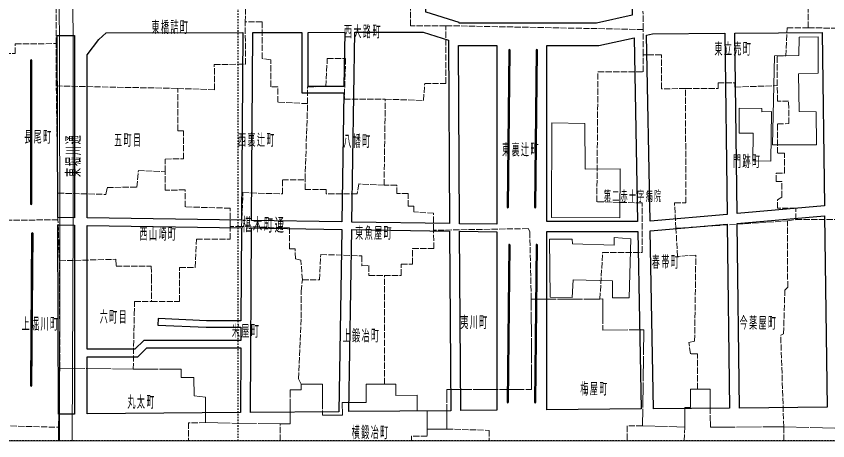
# Model space of a CAD drawing. Units: millimetres, scale not verified. Extents: x -74 to 76, y -84 to 66.
# Drawn here: x -39.3 to 18.1, y -83.8 to -53.7 of the extents above; entities that cross this region are included whole.
import ezdxf

# ---------------------------------------------------------------- set-up
doc = ezdxf.new("R2010")
doc.units = ezdxf.units.MM
doc.header["$LTSCALE"] = 0.25
for name, pattern in [('USER1', [0.70556, 0.35278, -0.35278]), ('USER3', [7.40838, 7.0556, -0.35278]), ('USER4', [2.11668, 1.7639, -0.35278])]:
    doc.linetypes.add(name, pattern=pattern)
for name, color, linetype in [('0-0_01 グリッド', 7, 'USER1'), ('0-3_04 通称名・高速名', 7, 'Continuous'), ('0-4_05 町名', 7, 'Continuous'), ('1-8_25 分離帯等', 7, 'Continuous'), ('1-9_26 道路', 7, 'Continuous')]:
    doc.layers.add(name, color=color, linetype=linetype)
for name, color, linetype, lineweight in [('0-2_03 施設名・公園名', 7, 'Continuous', 18), ('0-B_12 区界', 30, 'USER3', 18), ('0-C_13 町界', 30, 'USER4', 18), ('0-E_15 病院', 4, 'Continuous', 18), ('0-F_16 学校', 1, 'Continuous', 18), ('1-C_29 川・池', 150, 'Continuous', 18)]:
    doc.layers.add(name, color=color, linetype=linetype, lineweight=lineweight)
doc.styles.add('ＭＳ ゴシック', font='')
doc.styles.get('ＭＳ ゴシック').set_extended_font_data('MS Gothic')

msp = doc.modelspace()

# ---------------------------------------------------------------- linework, layer by layer
at = {"layer": '0-0_01 グリッド'}
for p, q in [((-23.6065, -83.8326), (-23.6065, 66.1638)), ((76.4091, -83.8244), (-73.6023, -83.8244))]:
    msp.add_line(p, q, dxfattribs=at)
at = {"layer": '0-2_03 施設名・公園名'}
msp.add_lwpolyline([(-73.6023, -83.8326), (76.4091, -83.8326), (76.4091, 66.1638), (-73.6023, 66.1638)], close=True, dxfattribs=at)
at = {"layer": '0-B_12 区界'}
for points in [[(-36.3186, -83.8326), (-36.3212, -82.8742), (-36.2323, -78.6742), (-31.0322, -78.7605), (-27.6326, -78.7514), (-27.6309, -79.3514), (-26.731, -79.349), (-26.7276, -80.649), (-25.9267, -80.7468), (-25.9224, -82.5466), (-20.6225, -82.6325), (-19.9224, -82.6308), (-19.929, -80.2309), (-19.129, -80.2289), (-19.1295, -79.8289), (-17.6302, -79.8247), (-17.6245, -82.0248), (-16.2244, -82.021), (-16.2268, -81.121), (-14.5267, -81.1163), (-14.5303, -79.8168), (-13.2303, -79.813), (-12.4307, -79.811), (-12.4283, -80.6109), (-10.9286, -80.607), (-10.9255, -81.7068), (-10.2249, -81.7049), (-10.2218, -83.0051), (-8.8224, -83.0011), (-8.83, -80.2013), (-2.8302, -80.1853), (-2.8467, -73.786), (2.0126, -73.7806), (2.2125, -73.7803), (2.2176, -75.98), (5.1179, -75.9731), (5.0333, -82.7729), (8.0333, -82.8657), (8.0299, -81.466), (8.4302, -81.465)], [(8.4302, -81.465), (8.4269, -80.1655), (8.9268, -80.1641), (9.8267, -80.1618), (9.8336, -82.8616), (15.0331, -82.8496), (22.4329, -83.0323), (22.4275, -80.8324), (22.7278, -80.8318), (22.7249, -79.432), (28.4241, -79.4186), (28.5332, -83.3181), (28.7338, -83.3177), (30.6328, -83.1129), (33.4321, -82.9067), (34.5318, -82.9042), (42.1216, -82.7863), (46.721, -82.7753), (54.4204, -82.6575), (56.4202, -82.5528), (61.5195, -82.5412), (70.4196, -82.6205), (76.4091, -82.6062)]]:
    msp.add_lwpolyline(points, dxfattribs=at)
at = {"layer": '0-C_13 町界'}
for p, q in [((-36.2526, -71.0747), (-36.3601, -68.1753)), ((7.4005, -68.7683), (15.2986, -68.2497)), ((-20.6189, -83.8326), (-20.6225, -82.6325)), ((-39.7212, -82.7834), (-36.3212, -82.8742)), ((7.9915, -83.8326), (8.0333, -82.8657)), ((15.0354, -83.8326), (15.0331, -82.8496))]:
    msp.add_line(p, q, dxfattribs=at)
for points in [[(16.7667, -54.5471), (16.7633, -53.1475), (14.7637, -53.1518), (14.7561, -50.0519), (14.7374, -42.0525), (14.3379, -42.0535), (14.3363, -41.5536)], [(5.0679, -54.6742), (-8.8984, -54.4027), (-11.398, -54.4096), (-11.4116, -49.4099)], [(-23.0983, -54.1407), (-23.0086, -50.3407), (-23.0101, -49.7408), (-19.8101, -49.8322), (-19.8094, -50.0322), (-18.5096, -50.0288)], [(-36.4855, -58.6762), (-36.4936, -55.6764), (-36.5017, -52.5765), (-36.5039, -51.6766)], [(5.0719, -56.4739), (5.0679, -54.6742), (5.0647, -53.3745)], [(-28.7693, -64.7553), (-28.7722, -63.8551), (-27.4721, -63.8516), (-27.4776, -61.8519), (-27.8775, -61.8531), (-27.8855, -58.8533), (-25.2854, -58.9463), (-25.2903, -57.1464), (-23.0897, -57.1405), (-23.0983, -54.1407)], [(-18.683, -59.9287), (-20.7834, -59.8341), (-20.7863, -58.7344), (-21.286, -58.7356), (-21.2907, -56.8358), (-21.8915, -56.7375), (-21.8985, -54.1376), (-23.0983, -54.1407)], [(-13.2678, -65.7137), (-13.1839, -59.6141), (-10.4842, -59.7068), (-10.3874, -58.5067), (-8.8872, -58.5026), (-8.8984, -54.4027)], [(14.5763, -58.6521), (14.5713, -56.5518), (15.1721, -56.5504), (15.2665, -54.5507), (16.7667, -54.5471), (21.4665, -54.6359)], [(-41.2684, -64.9885), (-41.288, -57.5889), (-41.2901, -56.8892), (-40.6899, -56.8877), (-40.6913, -56.3873), (-39.391, -56.384), (-39.3932, -55.6841), (-36.4936, -55.6764)], [(-18.8689, -65.3287), (-18.683, -59.9287), (-18.6863, -58.7287), (-17.3865, -58.7253), (-17.2917, -56.7252), (-15.9919, -56.7218), (-16.084, -59.6217), (-13.1839, -59.6141)], [(2.0126, -73.7806), (2.2049, -70.4802), (5.0044, -70.4735), (4.9963, -66.9741), (1.7961, -66.8814), (1.8748, -57.6819), (5.0747, -57.6744), (5.0719, -56.4739)], [(8.0774, -58.8669), (6.3776, -58.8712), (6.3719, -56.4713), (5.0719, -56.4739)], [(7.4005, -68.7683), (7.2962, -66.9684), (8.0962, -66.9665), (8.0774, -58.8669), (10.3776, -58.8619), (10.376, -58.4619), (11.5763, -58.4592), (11.577, -58.7589), (14.5763, -58.6521)], [(-36.3653, -66.2753), (-36.4855, -58.6762), (-27.8855, -58.8533)], [(15.8985, -68.1482), (15.8965, -67.3483), (14.597, -67.3517), (14.5961, -66.7516), (14.8944, -66.5509), (14.892, -65.4509), (14.4922, -65.4521), (14.4909, -64.8517), (15.091, -64.8505), (15.0875, -63.4504), (14.5875, -63.4517), (14.5825, -61.3517), (15.3826, -61.3498), (15.379, -59.75), (14.579, -59.7518), (14.5763, -58.6521)], [(-36.3601, -68.1753), (-36.3653, -66.2753), (-32.9653, -66.3664), (-32.8664, -65.8662), (-30.7663, -65.8605), (-30.6698, -64.6605), (-28.7693, -64.7553)], [(-23.3596, -68.6407), (-24.1597, -68.6426), (-24.1628, -67.3427), (-27.3632, -67.2513), (-27.3663, -66.0513), (-28.7664, -66.055), (-28.7693, -64.7553)], [(-36.3601, -68.1753), (-40.5601, -68.1864), (-40.564, -66.5865), (-40.9642, -66.5876), (-40.9662, -65.7876), (-41.2663, -65.7885), (-41.2684, -64.9885)], [(-23.3596, -68.6407), (-23.2661, -66.2403), (-20.4659, -66.3331), (-20.4688, -65.333), (-18.8689, -65.3287)], [(-13.2678, -65.7137), (-15.0684, -65.619), (-15.1661, -66.319), (-17.3656, -66.3249), (-17.3668, -66.0248), (-18.8667, -66.0288), (-18.8689, -65.3287)], [(-2.8467, -73.786), (-2.9597, -68.9864), (-3.0603, -68.7866), (-9.7597, -68.9044), (-9.7628, -67.7045), (-11.1632, -67.6084), (-11.1641, -67.2084), (-11.5642, -67.2094), (-11.5663, -66.3094), (-12.3666, -66.3116), (-12.3681, -65.7115), (-13.2678, -65.7137)], [(15.0331, -82.8496), (14.8178, -76.3503), (15.0173, -76.2501), (15.1105, -73.1498), (15.3103, -72.9493), (15.2986, -68.2497), (15.8985, -68.1482), (22.1981, -68.1337)], [(-31.0322, -78.7605), (-30.9625, -74.8707), (-30.9451, -73.9608), (-29.7451, -73.9574), (-27.7453, -73.952), (-27.7518, -71.5522), (-26.6518, -71.5492), (-26.5572, -69.5492), (-24.1566, -69.5428), (-24.1597, -68.6426)], [(-19.0498, -72.4289), (-19.1535, -71.0294), (-19.5538, -70.9305), (-19.5557, -70.2304), (-19.9555, -70.2316), (-19.9596, -68.7315), (-23.3596, -68.6407)], [(-13.2303, -79.813), (-13.251, -72.1135), (-12.0505, -72.1103), (-12.0531, -71.3105), (-11.2531, -71.3082), (-11.2562, -70.2082), (-9.7561, -70.2044), (-9.7597, -68.9044)], [(8.9268, -80.1641), (8.9213, -77.6641), (8.4214, -77.6653), (8.3194, -76.8657), (8.7189, -76.7646), (8.8049, -70.6649), (7.5054, -70.7679), (7.4005, -68.7683)], [(-19.1295, -79.8289), (-19.3311, -79.4294), (-19.1424, -75.1289), (-19.1457, -74.029), (-19.1474, -73.2292), (-19.0498, -72.4289), (-17.8498, -72.4257), (-17.7548, -70.6256), (-14.8547, -70.7179), (-14.8524, -71.418), (-14.3527, -71.4164), (-14.3512, -72.1165), (-13.251, -72.1135)], [(-36.2323, -78.6742), (-36.2526, -71.0747), (-32.2532, -70.9642), (-32.2518, -71.4641), (-29.7512, -71.4576), (-29.7496, -72.2374), (-29.7451, -73.9574)], [(-25.9224, -82.5466), (-27.1224, -82.55), (-27.1189, -83.8326)], [(-10.2218, -83.0051), (-10.221, -83.5048), (-11.3207, -83.5079), (-11.32, -83.8326)], [(-8.8224, -83.0011), (-5.8219, -83.0933), (-5.8197, -83.8326)], [(5.0333, -82.7729), (3.9331, -82.7753), (3.936, -83.8326)]]:
    msp.add_lwpolyline(points, dxfattribs=at)
at = {"layer": '0-E_15 病院'}
for points in [[(3.4248, -68.0171), (-1.4046, -68.0035), (-1.4023, -61.294), (0.9577, -61.3377), (0.9677, -64.5656), (3.4437, -64.552)], [(3.0324, -69.4282), (3.0333, -69.9583), (0.0723, -69.878), (0.0512, -69.5281), (-1.5482, -69.5426), (-1.5076, -73.6423), (0.0424, -73.678), (0.1292, -72.4279), (2.9092, -72.4884), (2.9122, -73.6886), (4.0823, -73.7057), (4.2024, -69.5254)]]:
    msp.add_lwpolyline(points, close=True, dxfattribs=at)
at = {"layer": '0-F_16 学校'}
for points in [[(17.4719, -55.1946), (16.1321, -55.2275), (16.1052, -56.5278), (14.3854, -56.532), (14.2402, -62.8517), (17.34, -62.8544), (17.3346, -60.5049), (16.1142, -60.4876), (16.0784, -57.8079), (17.458, -57.7743)], [(14.1138, -63.9994), (14.156, -60.4895), (13.4859, -60.5212), (13.4856, -60.2713), (11.8657, -60.2551), (11.8698, -62.0249), (12.8596, -62.0226), (12.8439, -63.9822)]]:
    msp.add_lwpolyline(points, close=True, dxfattribs=at)
at = {"layer": '1-8_25 分離帯等'}
for p, q in [((-4.4463, -56.147), (-4.5634, -67.2595)), ((-4.458, -67.2606), (-4.3402, -56.148)), ((-2.506, -56.1471), (-2.6231, -67.2597)), ((-2.5177, -67.2607), (-2.3999, -56.1482)), ((-38.3131, -56.8825), (-38.3131, -67.0249)), ((-38.207, -67.0249), (-38.207, -56.8825)), ((-38.225, -69.1413), (-38.3131, -79.9011)), ((-38.207, -79.9019), (-38.1188, -69.1421)), ((-4.4463, -69.9643), (-4.5634, -81.0769)), ((-4.458, -81.0781), (-4.3402, -69.9655)), ((-2.506, -69.9643), (-2.6231, -81.0769)), ((-2.5177, -81.0781), (-2.3999, -69.9655))]:
    msp.add_line(p, q, dxfattribs=at)
for centre, radius, start, end in [((-4.3911, -56.1498), 0.0552, 91.2911, 177.03674), ((-4.3955, -56.1499), 0.0554, 1.93408, 86.75829), ((-2.4507, -56.1499), 0.0553, 91.39935, 177.11739), ((-2.4554, -56.15), 0.0555, 1.92666, 86.58151), ((-38.2582, -56.8846), 0.055, 92.00447, 177.80948), ((-38.2619, -56.8845), 0.0549, 2.11897, 88.06708), ((-38.2582, -67.0229), 0.0549, 182.11897, 268.06708), ((-38.262, -67.0228), 0.055, 272.00447, 357.80948), ((-4.5087, -67.2582), 0.0548, 181.36683, 267.51292), ((-4.5122, -67.2587), 0.0543, 271.2791, 357.97198), ((-2.5685, -67.2583), 0.0547, 181.4695, 267.59615), ((-2.5719, -67.2587), 0.0543, 271.24167, 357.82092), ((-38.1699, -69.1438), 0.0551, 91.69846, 177.37022), ((-38.1742, -69.144), 0.0554, 1.97513, 87.28081), ((-4.3914, -69.9671), 0.055, 91.01239, 177.12813), ((-4.3952, -69.9671), 0.0551, 1.70066, 86.99063), ((-2.4511, -69.9671), 0.055, 91.01239, 177.12813), ((-2.4551, -69.9673), 0.0553, 1.83756, 86.85374), ((-38.258, -79.8991), 0.0552, 182.01216, 267.24027), ((-38.2619, -79.8994), 0.0549, 271.35953, 357.33602), ((-4.5086, -81.0755), 0.0548, 181.42132, 267.45951), ((-4.5127, -81.0755), 0.0548, 271.76122, 357.30028), ((-2.5683, -81.0755), 0.0548, 181.42132, 267.45951), ((-2.572, -81.0759), 0.0544, 271.33986, 357.72163)]:
    msp.add_arc(centre, radius, start, end, dxfattribs=at)
at = {"layer": '1-9_26 道路'}
for points in [[(-7.961, -54.2153), (-7.9506, -54.1824), (-10.2892, -53.4439), (-10.3092, -53.4441), (-10.3092, -26.0093), (4.3021, -26.0098), (4.3021, -53.6668), (1.7766, -54.2153)], [(-35.1802, -55.0907), (-35.1802, -68.0159), (-36.3729, -67.9973), (-36.4135, -55.0907)], [(-33.4702, -55.3875), (-32.9587, -54.91), (-23.2787, -54.8866), (-23.3606, -68.202), (-34.2982, -68.0299), (-34.2982, -56.4744)], [(-19.093, -54.8766), (-19.093, -59.1711), (-16.1192, -59.1711), (-16.2604, -68.3136), (-22.6551, -68.213), (-22.5731, -54.8849)], [(-16.112, -58.7125), (-18.6346, -58.7125), (-18.6346, -54.8754), (-16.0525, -54.869)], [(-15.5549, -68.3246), (-15.3466, -54.8673), (-10.5052, -54.8557), (-8.7155, -55.4207), (-8.6343, -68.4335)], [(10.8678, -54.9353), (11.0239, -67.778), (5.5635, -68.2512), (5.3163, -55.0709), (5.7384, -54.9791)], [(17.9165, -67.1815), (11.7287, -67.7169), (11.5734, -54.9291), (17.7455, -54.8764)], [(4.6824, -68.2917), (-1.7543, -68.2905), (-1.7543, -55.8028), (1.9474, -55.8028), (4.4382, -55.2619)], [(-7.9288, -68.4443), (-8.0075, -55.8028), (-5.2821, -55.8028), (-5.2821, -68.486)], [(11.8965, -81.516), (11.7375, -68.424), (17.9263, -67.8878), (18.1151, -81.4603)], [(-35.1802, -68.5454), (-35.1802, -81.9363), (-36.3288, -81.9464), (-36.3711, -68.5267)], [(-23.3638, -68.7311), (-23.4042, -75.3256), (-25.8535, -75.3256), (-29.2642, -75.1668), (-29.2856, -75.6248), (-25.8642, -75.784), (-23.4072, -75.7841), (-23.413, -76.7117), (-30.1785, -76.7117), (-30.2881, -76.7117), (-30.9192, -77.3429), (-34.2982, -77.3429), (-34.2982, -68.5592)], [(-16.269, -68.8427), (-16.469, -81.7692), (-22.7388, -81.825), (-22.6582, -68.7425)], [(-15.7635, -81.7626), (-15.5635, -68.8538), (-8.6311, -68.9628), (-8.5518, -81.6984)], [(5.5768, -68.9573), (11.0325, -68.4851), (11.1909, -81.5222), (5.8133, -81.5702)], [(-5.2821, -69.0153), (-5.2821, -81.6693), (-7.8463, -81.692), (-7.9255, -68.9738)], [(-1.7543, -68.9961), (4.6957, -68.9961), (4.9319, -81.578), (-1.7543, -81.6377)], [(-30.7001, -77.8721), (-30.0688, -77.2409), (-23.4159, -77.2409), (-23.4444, -81.8314), (-34.2982, -81.9283), (-34.2982, -77.8721)]]:
    msp.add_lwpolyline(points, close=True, dxfattribs=at)
at = {"layer": '1-C_29 川・池'}
msp.add_lwpolyline([(-36.2545, -83.8326), (-36.2223, -68.2855), (-36.2895, -40.429), (-36.3198, 1.532), (-36.5854, 16.4036), (-35.4079, 31.6556), (-34.262, 39.8969), (-34.8794, 51.8914), (-34.6148, 52.2442), (-33.7425, 40.0667), (-34.8077, 31.5571), (-35.659, 16.3548), (-35.0506, 2.9716), (-35.3472, 1.6709), (-35.3193, -40.0946), (-35.2859, -68.3189), (-35.3503, -83.8326)], dxfattribs=at)

# ---------------------------------------------------------------- texts
at = {"layer": '0-2_03 施設名・公園名', "insert": (2.2839, -66.9145), "char_height": 0.7244, "attachment_point": 7, "style": 'ＭＳ ゴシック'}
msp.add_mtext('\\T1.17;\\W0.5;第二赤十字病院', dxfattribs=at)
at = {"layer": '0-3_04 通称名・高速名', "char_height": 0.9275, "attachment_point": 7, "style": 'ＭＳ ゴシック'}
for s, insert, rotation in [('\\T1.19;\\W0.5;東堀川通\\~', (-34.7097, -65.1332), 90.149), ('\\T1.19;\\W0.5;椹木町通\\~', (-23.3372, -69.0465), 359.118)]:
    msp.add_mtext(s, dxfattribs=dict(at, insert=insert, rotation=rotation))
at = {"layer": '0-4_05 町名', "char_height": 0.8179, "attachment_point": 7, "style": 'ＭＳ ゴシック'}
for s, insert in [('\\T1.17;\\W0.5;東橋詰町', (-29.7386, -54.9916)), ('\\T1.17;\\W0.5;西大路町', (-16.109, -55.3053)), ('\\T1.17;\\W0.5;東立売町', (10.1231, -56.5297)), ('\\T1.17;\\W0.5;長尾町', (-38.7576, -62.7752)), ('\\T1.17;\\W0.5;五町目', (-32.3872, -62.9981)), ('\\T1.17;\\W0.5;西裏辻町', (-23.6175, -62.985)), ('\\T1.17;\\W0.5;八幡町', (-16.1583, -63.0751)), ('\\T1.17;\\W0.5;東裏辻町', (-4.9169, -63.6752)), ('\\T1.17;\\W0.5;門跡町', (11.4374, -64.5024)), ('\\T1.17;\\W0.5;西山崎町', (-30.5894, -69.653)), ('\\T1.17;\\W0.5;東魚屋町', (-15.3177, -69.5893)), ('\\T1.17;\\W0.5;春帯町', (5.6869, -71.6398)), ('\\T1.17;\\W0.5;六町目', (-33.4039, -75.5304)), ('\\T1.17;\\W0.5;上堀川町', (-38.9422, -76.0349)), ('\\T1.17;\\W0.5;夷川町', (-7.8742, -75.9223)), ('\\T1.17;\\W0.5;今薬屋町', (11.9039, -75.9605)), ('\\T1.17;\\W0.5;米屋町', (-24.0517, -76.5255)), ('\\T1.17;\\W0.5;上鍛冶町', (-16.2113, -76.8644)), ('\\T1.17;\\W0.5;梅屋町', (0.6262, -80.6285)), ('\\T1.17;\\W0.5;丸太町', (-31.4465, -81.5638)), ('\\T1.17;\\W0.5;横鍛冶町', (-15.563, -83.7225))]:
    msp.add_mtext(s, dxfattribs=dict(at, insert=insert))

doc.saveas('drawing.dxf')
